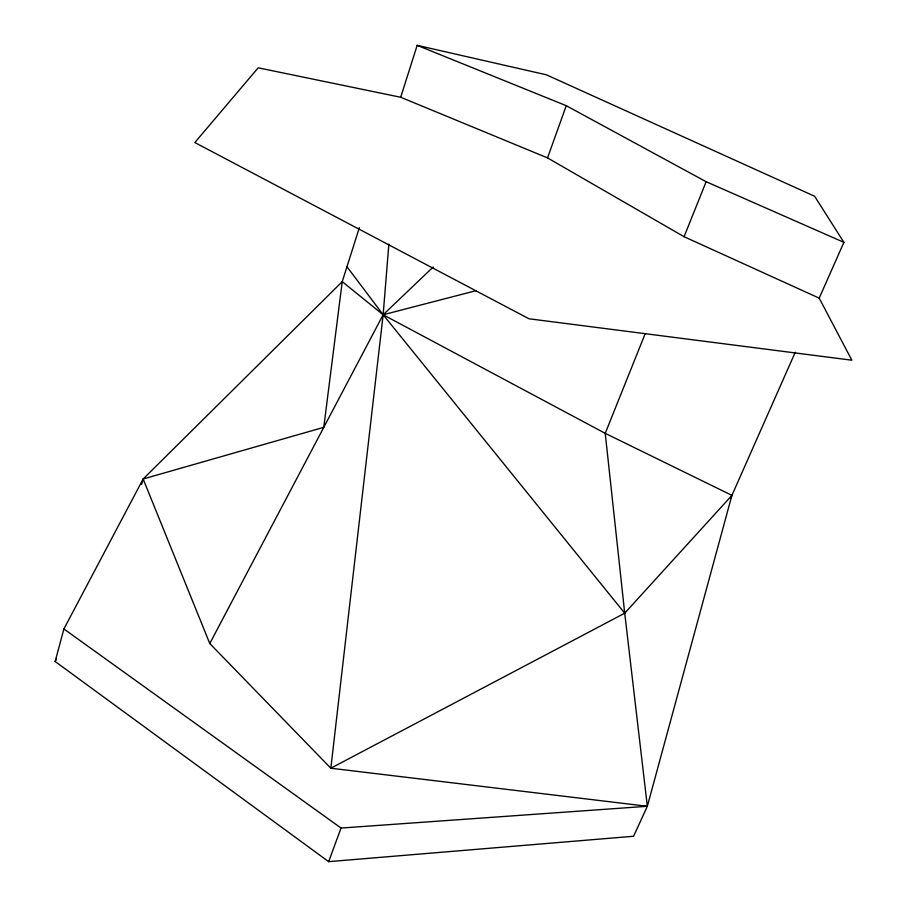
<?xml version="1.0" encoding="UTF-8"?>
<svg xmlns="http://www.w3.org/2000/svg" width="907" height="907" viewBox="0 0 907 907"><rect width="100%" height="100%" fill="white"/><g stroke="black" fill="none" stroke-linecap="round" stroke-linejoin="round"><path stroke-width="1.36" d="M359.331 227.725L342.234 281.646L383.151 314.763L605.23 433.342L731.915 495.369L647.337 806.278L330.84 768.218L383.151 314.763L388.854 244.153M645.183 333.719L605.23 433.342L624.719 613.2L647.337 806.278L633.596 836.254L328.651 861.65L55.146 661.498L63.898 628.959L143.147 478.987L342.234 281.646L323.788 427.322L143.147 478.987L141.651 484.361M400.701 97.264L417.163 45.35L546.399 74.816L814.599 196.241L843.895 242.35L819.202 298.142L851.854 360.204L528.985 318.776L194.835 142.546L258.2 67.81L400.701 97.264L547.533 157.897L684.082 236.716L819.202 298.142M547.533 157.897L566.263 105.7L417.163 45.35M328.651 861.65L341.043 828.057L647.337 806.278M684.082 236.716L706.134 181.706L566.263 105.7M730.781 497.943L795.246 352.279M55.146 661.498L56.438 658.992M731.915 495.369L624.719 613.2L330.84 768.218L209.778 643.528L383.151 314.763L433.183 267.021M346.973 266.726L383.151 314.763L476.164 290.637M706.134 181.706L843.895 242.35M63.898 628.959L341.043 828.057M383.151 314.763L624.719 613.2M143.147 478.987L209.778 643.528"/></g></svg>
